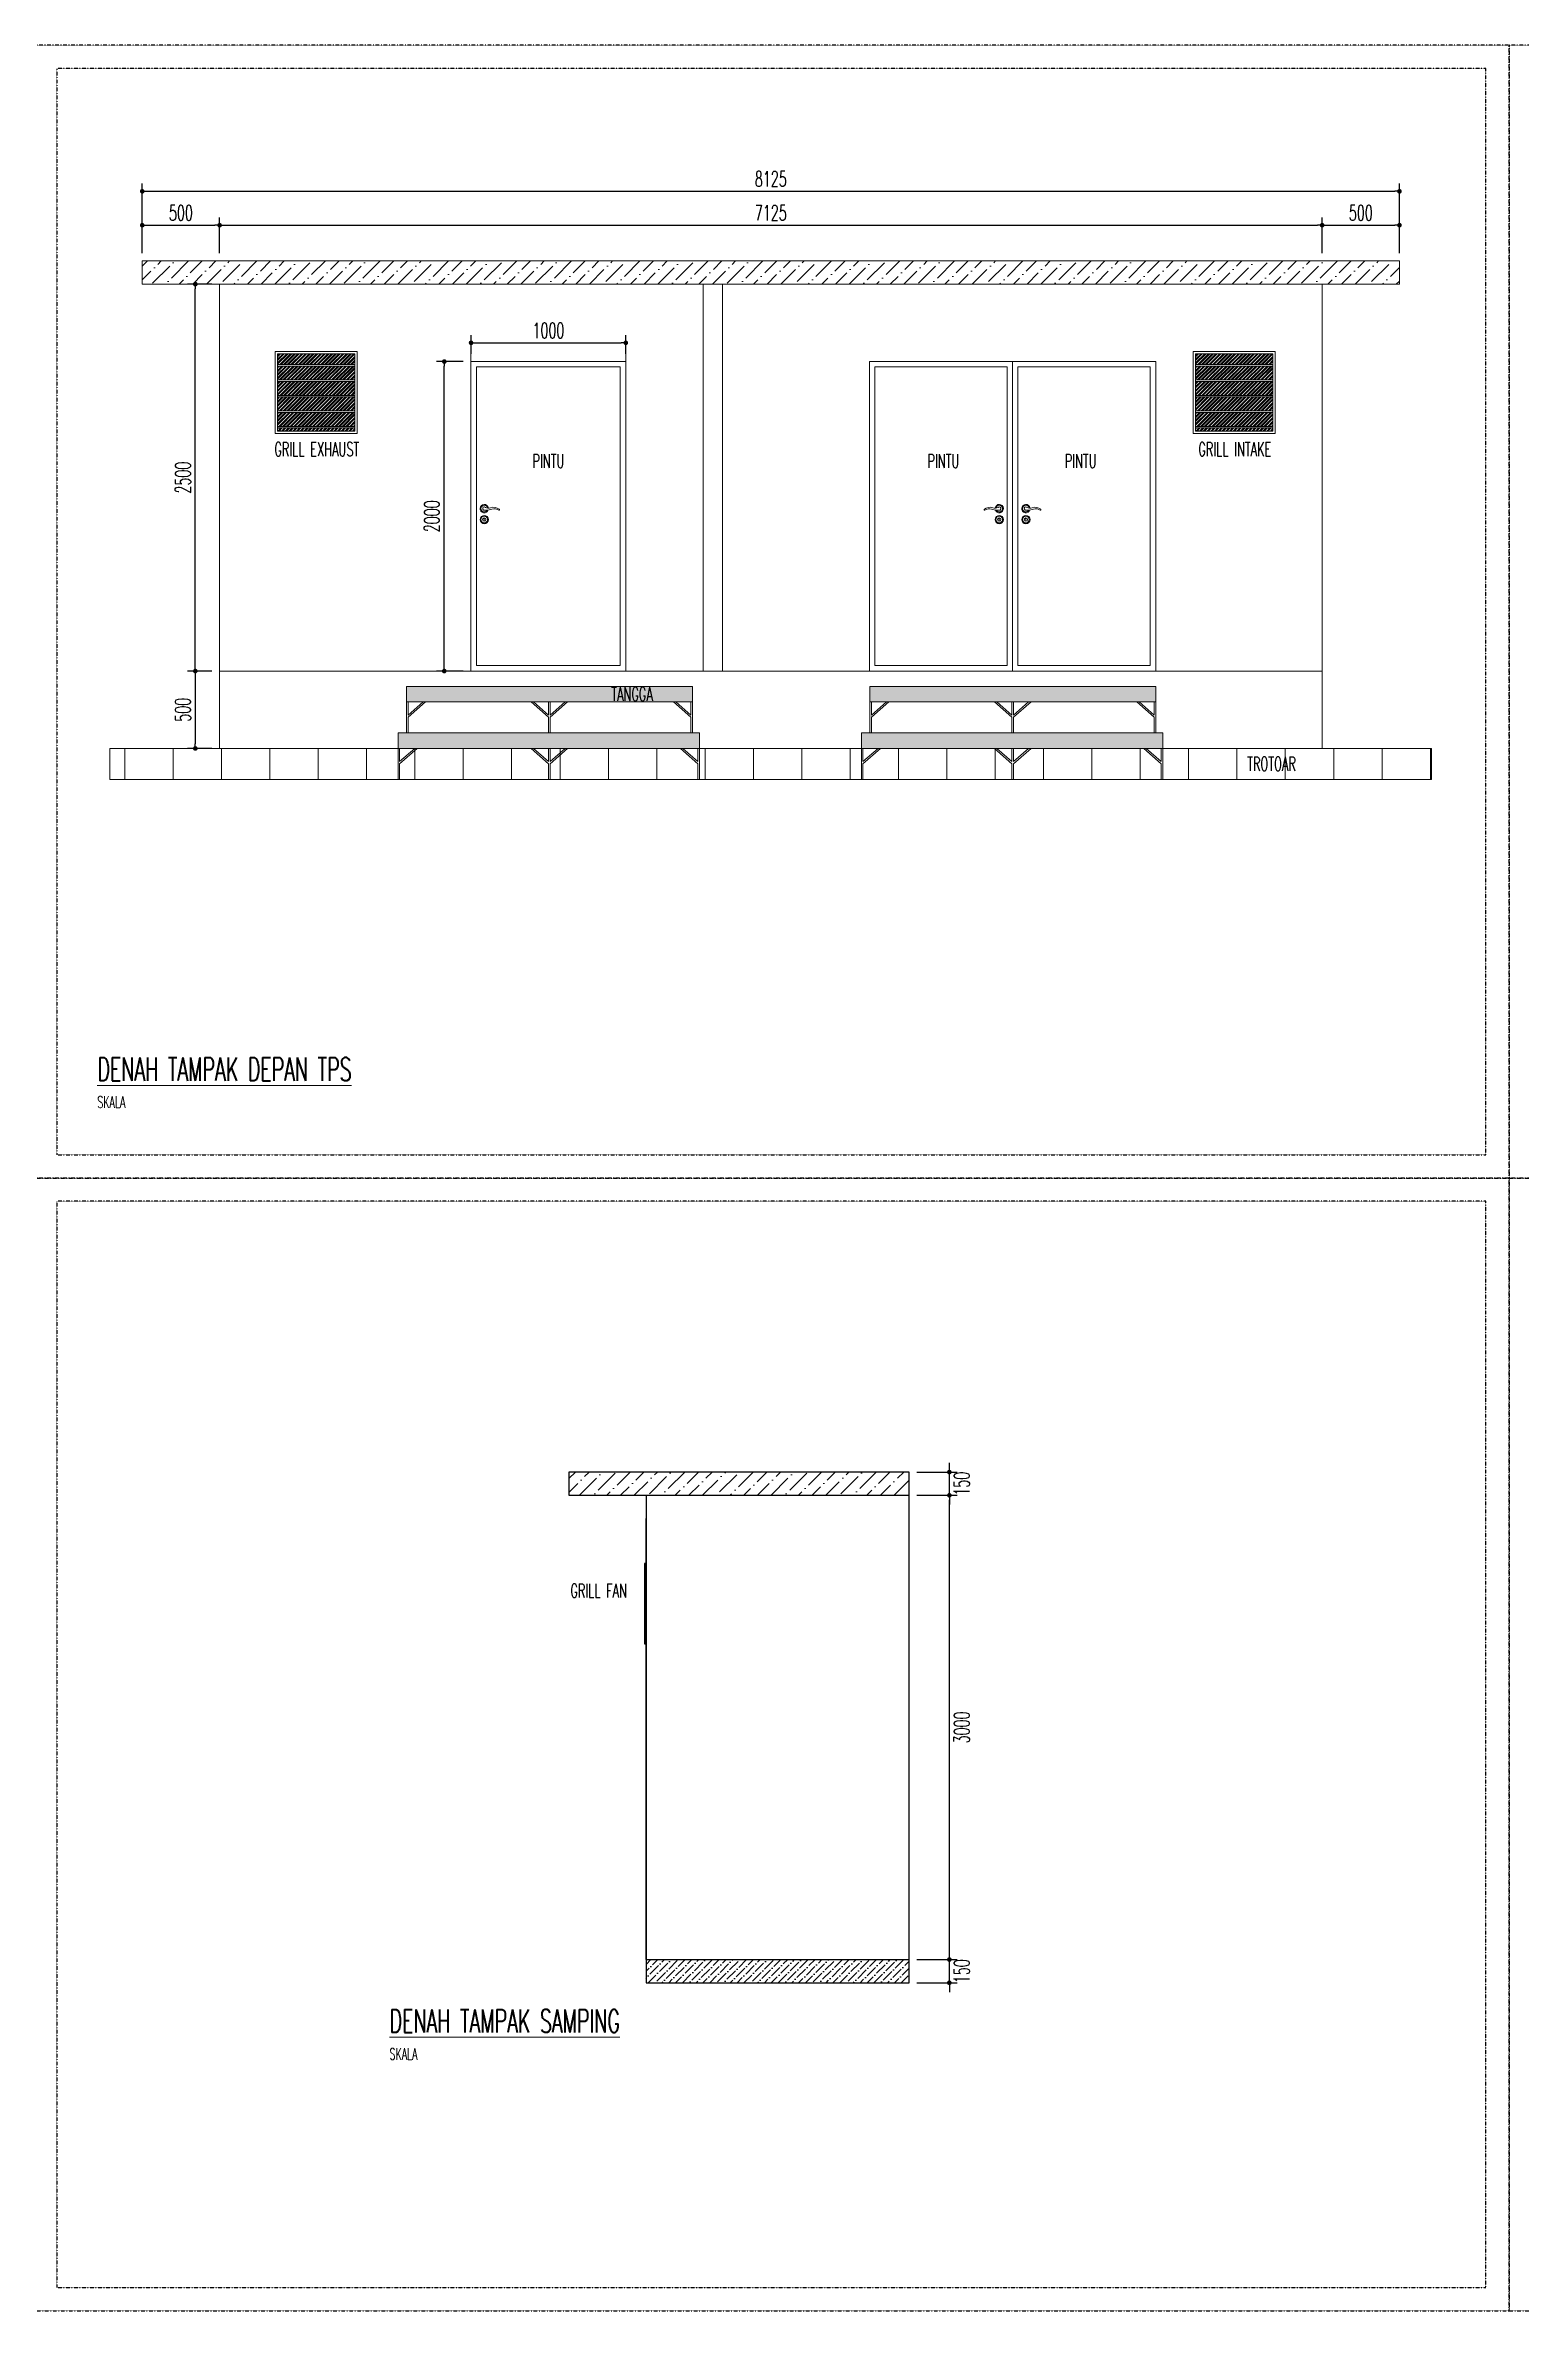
# Model space of a CAD drawing. Header units: millimetres. Extents: x 57513 to 95722, y 15735 to 30373.
# Drawn here: x 67123 to 76658, y 15735 to 30373 of the extents above; entities that cross this region are included whole.
import ezdxf

# ---------------------------------------------------------------- set-up
doc = ezdxf.new("R2010")
doc.units = ezdxf.units.MM
doc.header["$MEASUREMENT"] = 0
doc.linetypes.add('DASHDOT', pattern=[1, 0.5, -0.25, 0, -0.25])
for name, color, linetype, lineweight in [('C NOTASI', 3, 'Continuous', 5), ('inst ME', 7, 'Continuous', 13), ('J', 1, 'Continuous', 13)]:
    doc.layers.add(name, color=color, linetype=linetype, lineweight=lineweight)
doc.styles.add('300', font='rs.shx', dxfattribs={"width": 0.6, "height": 100})
doc.dimstyles.new('300', dxfattribs={"dimtxt": 50, "dimasz": 30, "dimexe": 50, "dimexo": 50, "dimgap": 30, "dimtad": 2, "dimdec": 0, "dimzin": 0, "dimtxsty": '300', "dimblk": 'DOT', "dimcen": 0.2, "dimclrd": 1, "dimclre": 1, "dimclrt": 3, "dimadec": 0, "dimazin": 0, "dimtfac": 1, "dimtdec": 0, "dimtix": 1, "dimtmove": 0, "dimatfit": 3, "dimfxl": 1, "dimtolj": 1, "dimtzin": 0, "dimarcsym": 0})
pattern_1 = [(45, (65762.111, -52945.079), (-12.0529565, 12.0529565), []), (45, (65770.146, -52945.079), (-12.0529565, 12.0529565), [])]
pattern_2 = [(45, (59829.175, -52945.079), (-12.0529565, 12.0529565), []), (45, (59837.21, -52945.079), (-12.0529565, 12.0529565), [])]

# ---------------------------------------------------------------- blocks, each defined once
blk = doc.blocks.new('Handle-01')
for centre, radius, start, end in [((-67, -55), 64.6, 70.65, 128.4783), ((-31, 66), 62.1, 256.7903, 291.8405), ((0, 0), 30, 198.0295, 169.9627), ((0, 0), 24, 204.5428, 168.2661), ((0, 0), 12, 259.2556, 132.4302), ((-105, -7), 3.6, 119.1006, 286.7307), ((-70, -64), 62.5, 75.7735, 122.6095), ((-12, 119), 130, 250.5926, 267.9682), ((63, 665), 680, 263.3155, 264.7224)]:
    blk.add_arc(centre, radius, start, end)
blk = doc.blocks.new('_Dot')
at = {"color": 0, "lineweight": -2}
blk.add_line((-0.5, 0), (-1, 0), dxfattribs=at)
at = {"color": 0, "const_width": 0.5}
blk.add_lwpolyline([(-0.25, 0, 1), (0.25, 0, 1)], format="xyb", close=True, dxfattribs=at)
blk = doc.blocks.new('*D65')
at = {"color": 1, "lineweight": -2, "transparency": 16777216}
for p, q in [((69875, 28380), (69875, 28501)), ((69905, 28451), (70845, 28451)), ((70875, 28380), (70875, 28501))]:
    blk.add_line(p, q, dxfattribs=at)
at = {"layer": 'Defpoints', "color": 0, "transparency": 16777216}
for p in [(70875, 28451), (69875, 28330), (70875, 28330)]:
    blk.add_point(p, dxfattribs=at)
at = {"color": 1, "lineweight": -2, "transparency": 16777216, "xscale": 30, "yscale": 30, "zscale": 30, "rotation": 180}
blk.add_blockref('_Dot', (69875, 28451), dxfattribs=at)
at = {"color": 1, "lineweight": -2, "transparency": 16777216, "xscale": 30, "yscale": 30, "zscale": 30}
blk.add_blockref('_Dot', (70875, 28451), dxfattribs=at)
at = {"color": 3, "transparency": 16777216, "insert": (70375, 28531), "char_height": 100, "attachment_point": 5, "style": '300'}
blk.add_mtext('\\A1;1000', dxfattribs=at)
blk = doc.blocks.new('*D66')
at = {"color": 1, "lineweight": -2, "transparency": 16777216}
for p, q in [((69825, 28330), (69652, 28330)), ((69702, 26360), (69702, 28300)), ((69825, 26330), (69652, 26330))]:
    blk.add_line(p, q, dxfattribs=at)
at = {"layer": 'Defpoints', "color": 0, "transparency": 16777216}
for p in [(69702, 28330), (69875, 28330), (69875, 26330)]:
    blk.add_point(p, dxfattribs=at)
at = {"color": 1, "lineweight": -2, "transparency": 16777216, "xscale": 30, "yscale": 30, "zscale": 30}
for p, rotation in [((69702, 28330), 90), ((69702, 26330), 270)]:
    blk.add_blockref('_Dot', p, dxfattribs=dict(at, rotation=rotation))
at = {"color": 3, "transparency": 16777216, "insert": (69622, 27330), "char_height": 100, "attachment_point": 5, "rotation": 90, "style": '300'}
blk.add_mtext('\\A1;2000', dxfattribs=at)
blk = doc.blocks.new('*D61')
at = {"color": 1, "lineweight": -2, "transparency": 16777216}
for p, q in [((68200, 26330), (68043, 26330)), ((68093, 26300), (68093, 25860)), ((68200, 25830), (68043, 25830))]:
    blk.add_line(p, q, dxfattribs=at)
at = {"layer": 'Defpoints', "color": 0, "transparency": 16777216}
for p in [(68250, 26330), (68093, 25830), (68250, 25830)]:
    blk.add_point(p, dxfattribs=at)
at = {"color": 1, "lineweight": -2, "transparency": 16777216, "xscale": 30, "yscale": 30, "zscale": 30}
for p, rotation in [((68093, 26330), 90), ((68093, 25830), 270)]:
    blk.add_blockref('_Dot', p, dxfattribs=dict(at, rotation=rotation))
at = {"color": 3, "transparency": 16777216, "insert": (68013, 26080), "char_height": 100, "attachment_point": 5, "rotation": 90, "style": '300'}
blk.add_mtext('\\A1;500', dxfattribs=at)
blk = doc.blocks.new('*D62')
at = {"color": 1, "lineweight": -2, "transparency": 16777216}
for p, q in [((68200, 28830), (68043, 28830)), ((68093, 26360), (68093, 28800)), ((68200, 26330), (68043, 26330))]:
    blk.add_line(p, q, dxfattribs=at)
at = {"layer": 'Defpoints', "color": 0, "transparency": 16777216}
for p in [(68093, 28830), (68250, 28830), (68250, 26330)]:
    blk.add_point(p, dxfattribs=at)
at = {"color": 1, "lineweight": -2, "transparency": 16777216, "xscale": 30, "yscale": 30, "zscale": 30}
for p, rotation in [((68093, 28830), 90), ((68093, 26330), 270)]:
    blk.add_blockref('_Dot', p, dxfattribs=dict(at, rotation=rotation))
at = {"color": 3, "transparency": 16777216, "insert": (68013, 27580), "char_height": 100, "attachment_point": 5, "rotation": 90, "style": '300'}
blk.add_mtext('\\A1;2500', dxfattribs=at)
blk = doc.blocks.new('*D113')
at = {"color": 1, "lineweight": -2, "transparency": 16777216}
for p, q in [((72756, 21004), (73016, 21004)), ((72966, 18034), (72966, 20974)), ((72756, 18004), (73016, 18004))]:
    blk.add_line(p, q, dxfattribs=at)
at = {"layer": 'Defpoints', "color": 0, "transparency": 16777216}
for p in [(72706, 21004), (72966, 21004), (72706, 18004)]:
    blk.add_point(p, dxfattribs=at)
at = {"color": 1, "lineweight": -2, "transparency": 16777216, "xscale": 30, "yscale": 30, "zscale": 30}
for p, rotation in [((72966, 21004), 90), ((72966, 18004), 270)]:
    blk.add_blockref('_Dot', p, dxfattribs=dict(at, rotation=rotation))
at = {"color": 3, "transparency": 16777216, "insert": (73046, 19504), "char_height": 100, "attachment_point": 5, "rotation": 90, "style": '300'}
blk.add_mtext('\\A1;3000', dxfattribs=at)
blk = doc.blocks.new('*D112')
at = {"color": 1, "lineweight": -2, "transparency": 16777216}
for p, q in [((72756, 21154), (73016, 21154)), ((72966, 21184), (72966, 21214)), ((72966, 21004), (72966, 21154)), ((72756, 21004), (73016, 21004)), ((72966, 20974), (72966, 20944))]:
    blk.add_line(p, q, dxfattribs=at)
at = {"layer": 'Defpoints', "color": 0, "transparency": 16777216}
for p in [(72706, 21154), (72966, 21154), (72706, 21004)]:
    blk.add_point(p, dxfattribs=at)
at = {"color": 1, "lineweight": -2, "transparency": 16777216, "xscale": 30, "yscale": 30, "zscale": 30}
for p, rotation in [((72966, 21154), 270), ((72966, 21004), 90)]:
    blk.add_blockref('_Dot', p, dxfattribs=dict(at, rotation=rotation))
at = {"color": 3, "transparency": 16777216, "insert": (73046, 21079), "char_height": 100, "attachment_point": 5, "rotation": 90, "style": '300'}
blk.add_mtext('\\A1;150', dxfattribs=at)
blk = doc.blocks.new('*D114')
at = {"color": 1, "lineweight": -2, "transparency": 16777216}
for p, q in [((72966, 18034), (72966, 18064)), ((72756, 18004), (73016, 18004)), ((72966, 17854), (72966, 18004)), ((72756, 17854), (73016, 17854)), ((72966, 17824), (72966, 17794))]:
    blk.add_line(p, q, dxfattribs=at)
at = {"layer": 'Defpoints', "color": 0, "transparency": 16777216}
for p in [(72706, 18004), (72966, 18004), (72706, 17854)]:
    blk.add_point(p, dxfattribs=at)
at = {"color": 1, "lineweight": -2, "transparency": 16777216, "xscale": 30, "yscale": 30, "zscale": 30}
for p, rotation in [((72966, 18004), 270), ((72966, 17854), 90)]:
    blk.add_blockref('_Dot', p, dxfattribs=dict(at, rotation=rotation))
at = {"color": 3, "transparency": 16777216, "insert": (73046, 17929), "char_height": 100, "attachment_point": 5, "rotation": 90, "style": '300'}
blk.add_mtext('\\A1;150', dxfattribs=at)
blk = doc.blocks.new('*D120')
at = {"color": 1, "lineweight": -2, "transparency": 16777216}
for p, q in [((67750, 29030), (67750, 29480)), ((67780, 29430), (75845, 29430)), ((75875, 29030), (75875, 29480))]:
    blk.add_line(p, q, dxfattribs=at)
at = {"layer": 'Defpoints', "color": 0, "transparency": 16777216}
for p in [(75875, 29430), (67750, 28980), (75875, 28980)]:
    blk.add_point(p, dxfattribs=at)
at = {"color": 1, "lineweight": -2, "transparency": 16777216, "xscale": 30, "yscale": 30, "zscale": 30, "rotation": 180}
blk.add_blockref('_Dot', (67750, 29430), dxfattribs=at)
at = {"color": 1, "lineweight": -2, "transparency": 16777216, "xscale": 30, "yscale": 30, "zscale": 30}
blk.add_blockref('_Dot', (75875, 29430), dxfattribs=at)
at = {"color": 3, "transparency": 16777216, "insert": (71812, 29510), "char_height": 100, "attachment_point": 5, "style": '300'}
blk.add_mtext('\\A1;8125', dxfattribs=at)
blk = doc.blocks.new('*D121')
at = {"color": 1, "lineweight": -2, "transparency": 16777216}
for p, q in [((67750, 29030), (67750, 29261)), ((67780, 29211), (68220, 29211)), ((68250, 29030), (68250, 29261))]:
    blk.add_line(p, q, dxfattribs=at)
at = {"layer": 'Defpoints', "color": 0, "transparency": 16777216}
for p in [(68250, 29211), (67750, 28980), (68250, 28980)]:
    blk.add_point(p, dxfattribs=at)
at = {"color": 1, "lineweight": -2, "transparency": 16777216, "xscale": 30, "yscale": 30, "zscale": 30, "rotation": 180}
blk.add_blockref('_Dot', (67750, 29211), dxfattribs=at)
at = {"color": 1, "lineweight": -2, "transparency": 16777216, "xscale": 30, "yscale": 30, "zscale": 30}
blk.add_blockref('_Dot', (68250, 29211), dxfattribs=at)
at = {"color": 3, "transparency": 16777216, "insert": (68000, 29291), "char_height": 100, "attachment_point": 5, "style": '300'}
blk.add_mtext('\\A1;500', dxfattribs=at)
blk = doc.blocks.new('*D122')
at = {"color": 1, "lineweight": -2, "transparency": 16777216}
for p, q in [((68250, 29030), (68250, 29261)), ((68280, 29211), (75345, 29211)), ((75375, 29030), (75375, 29261))]:
    blk.add_line(p, q, dxfattribs=at)
at = {"layer": 'Defpoints', "color": 0, "transparency": 16777216}
for p in [(75375, 29211), (68250, 28980), (75375, 28980)]:
    blk.add_point(p, dxfattribs=at)
at = {"color": 1, "lineweight": -2, "transparency": 16777216, "xscale": 30, "yscale": 30, "zscale": 30, "rotation": 180}
blk.add_blockref('_Dot', (68250, 29211), dxfattribs=at)
at = {"color": 1, "lineweight": -2, "transparency": 16777216, "xscale": 30, "yscale": 30, "zscale": 30}
blk.add_blockref('_Dot', (75375, 29211), dxfattribs=at)
at = {"color": 3, "transparency": 16777216, "insert": (71812, 29291), "char_height": 100, "attachment_point": 5, "style": '300'}
blk.add_mtext('\\A1;7125', dxfattribs=at)
blk = doc.blocks.new('*D123')
at = {"color": 1, "lineweight": -2, "transparency": 16777216}
for p, q in [((75375, 29030), (75375, 29261)), ((75405, 29211), (75845, 29211)), ((75875, 29030), (75875, 29261))]:
    blk.add_line(p, q, dxfattribs=at)
at = {"layer": 'Defpoints', "color": 0, "transparency": 16777216}
for p in [(75875, 29211), (75375, 28980), (75875, 28980)]:
    blk.add_point(p, dxfattribs=at)
at = {"color": 1, "lineweight": -2, "transparency": 16777216, "xscale": 30, "yscale": 30, "zscale": 30, "rotation": 180}
blk.add_blockref('_Dot', (75375, 29211), dxfattribs=at)
at = {"color": 1, "lineweight": -2, "transparency": 16777216, "xscale": 30, "yscale": 30, "zscale": 30}
blk.add_blockref('_Dot', (75875, 29211), dxfattribs=at)
at = {"color": 3, "transparency": 16777216, "insert": (75625, 29291), "char_height": 100, "attachment_point": 5, "style": '300'}
blk.add_mtext('\\A1;500', dxfattribs=at)

msp = doc.modelspace()

# ---------------------------------------------------------------- hatches: boundary and pattern name
h = msp.add_hatch()
h.set_pattern_fill('ANSI36', color=256, scale=250, angle=360)
h.paths.add_polyline_path([(72706, 18004.3), (71006, 18004.3), (71006, 17854.3), (72238.3, 17854.3), (72527.8, 17854.3), (72706, 17854.3)])
at = {"layer": 'C NOTASI', "ltscale": 0.15}
h = msp.add_hatch(dxfattribs=at)
h.set_pattern_fill('ANSI32', color=251, scale=45.454545, style=0)
h.set_pattern_definition([(45, (59845.175, -52945.079), (-12.0529565, 12.0529565), []), (45, (59853.21, -52945.079), (-12.0529565, 12.0529565), [])])
h.paths.add_polyline_path([(69124.7, 28380.2), (68624.5, 28380.2), (68624.5, 28310.9), (69124.7, 28310.9)])
h.paths.add_polyline_path([(69124.7, 28300.9), (68624.5, 28300.9), (68624.5, 28210.9), (69124.7, 28210.9)])
h = msp.add_hatch(dxfattribs=at)
h.set_pattern_fill('ANSI32', color=251, scale=45.454545, style=0)
h.set_pattern_definition([(45, (65778.111, -52945.079), (-12.0529565, 12.0529565), []), (45, (65786.146, -52945.079), (-12.0529565, 12.0529565), [])])
h.paths.add_polyline_path([(75057.6, 28380.2), (74557.4, 28380.2), (74557.4, 28310.9), (75057.6, 28310.9)])
h.paths.add_polyline_path([(75057.6, 28300.9), (74557.4, 28300.9), (74557.4, 28210.9), (75057.6, 28210.9)])
h = msp.add_hatch(dxfattribs=at)
h.set_pattern_fill('ANSI32', color=251, scale=45.454545, style=0)
h.set_pattern_definition(pattern_2)
h.paths.add_polyline_path([(69124.7, 28200.9), (68624.5, 28200.9), (68624.5, 28110.9), (69124.7, 28110.9)])
h.paths.add_polyline_path([(69124.7, 28101.9), (68624.5, 28100.9), (68624.5, 28010.9), (69124.7, 28011.9)])
h.paths.add_polyline_path([(69124.7, 28000.9), (68624.5, 28000.9), (68624.5, 27910.9), (69124.7, 27910.9)])
h = msp.add_hatch(dxfattribs=at)
h.set_pattern_fill('ANSI32', color=251, scale=45.454545, style=0)
h.set_pattern_definition(pattern_1)
h.paths.add_polyline_path([(75057.6, 28200.9), (74557.4, 28200.9), (74557.4, 28110.9), (75057.6, 28110.9)])
h.paths.add_polyline_path([(75057.6, 28101.9), (74557.4, 28100.9), (74557.4, 28010.9), (75057.6, 28011.9)])
h.paths.add_polyline_path([(75057.6, 28000.9), (74557.4, 28000.9), (74557.4, 27910.9), (75057.6, 27910.9)])
h = msp.add_hatch(dxfattribs=at)
h.set_pattern_fill('ANSI32', color=251, scale=45.454545, style=0)
h.set_pattern_definition(pattern_2)
h.paths.add_polyline_path([(69124.7, 27900.9), (68624.5, 27900.9), (68624.5, 27880.2), (69124.7, 27880.2)])
h = msp.add_hatch(dxfattribs=at)
h.set_pattern_fill('ANSI32', color=251, scale=45.454545, style=0)
h.set_pattern_definition(pattern_1)
h.paths.add_polyline_path([(75057.6, 27900.9), (74557.4, 27900.9), (74557.4, 27880.2), (75057.6, 27880.2)])
at = {"layer": 'inst ME'}
h = msp.add_hatch(dxfattribs=at)
h.set_pattern_fill('ANSI36', color=4, scale=500)
h.set_pattern_definition([(45, (65762.11, -52945.08), (33.14563, 121.53398), [156.25, -31.25, 0, -31.25])])
h.paths.add_polyline_path([(75874.5, 28980.2), (67749.5, 28980.2), (67749.5, 28830.2), (68249.5, 28830.2), (75874.5, 28830.2)])
h = msp.add_hatch(color=32, dxfattribs=at)
h.dxf.hatch_style = 1
h.paths.add_polyline_path([(71305.5, 26230.2), (70458.1, 26230.2), (69458.2, 26230.2), (69458.2, 26130.2), (71305.5, 26130.2)])
h.paths.add_polyline_path([(71350.5, 25930.2), (71250.5, 25930.2), (70403.1, 25930.2), (69403.2, 25930.2), (69403.2, 25830.2), (71250.5, 25830.2), (71350.5, 25830.2)])
h = msp.add_hatch(color=32, dxfattribs=at)
h.dxf.hatch_style = 1
h.paths.add_polyline_path([(74300.1, 26230.2), (73452.6, 26230.2), (72452.8, 26230.2), (72452.8, 26130.2), (74300.1, 26130.2)])
h.paths.add_polyline_path([(74345.1, 25930.2), (74245.1, 25930.2), (73397.6, 25930.2), (72397.8, 25930.2), (72397.8, 25830.2), (74245.1, 25830.2), (74345.1, 25830.2)])
at = {"layer": 'inst ME', "true_color": 0xf8991e}
h = msp.add_hatch(dxfattribs=at)
h.set_pattern_fill('ANSI31', color=30, scale=2500, angle=45)
h.set_pattern_definition([(90, (65762.1, -52945.08), (-312.5, 0), [])])
h.paths.add_polyline_path([(76082.7, 25830.2), (67541.4, 25830.2), (67541.4, 25630.2), (76082.7, 25630.2)])
at = {"layer": 'inst ME'}
h = msp.add_hatch(dxfattribs=at)
h.set_pattern_fill('ANSI36', color=4, scale=500)
h.set_pattern_definition([(45, (11299.81, 0), (33.14563, 121.53398), [156.25, -31.25, 0, -31.25])])
h.paths.add_polyline_path([(72706, 21154.3), (71006, 21154.3), (70507.1, 21154.3), (70506, 21004.3), (71006, 21004.3), (72706, 21004.3)])

# ---------------------------------------------------------------- linework, layer by layer
at = {"linetype": 'DASHDOT'}
for points in [[(67048.4, 23054.3), (76583.4, 23054.3), (76583.4, 30373.4), (67048.4, 30373.4)], [(76583.4, 23054.3), (86118.4, 23054.3), (86118.4, 30373.4), (76583.4, 30373.4)], [(67198.4, 23204.3), (76433.4, 23204.3), (76433.4, 30223.4), (67198.4, 30223.4)], [(67048.4, 15735.3), (76583.4, 15735.3), (76583.4, 23054.3), (67048.4, 23054.3)], [(76583.4, 15735.3), (86118.4, 15735.3), (86118.4, 23054.3), (76583.4, 23054.3)], [(67198.4, 15885.3), (76433.4, 15885.3), (76433.4, 22904.3), (67198.4, 22904.3)]]:
    msp.add_lwpolyline(points, close=True, dxfattribs=at)
for points in [[(71006, 18004.3), (72706, 18004.3), (72706, 21154.3), (71006, 21154.3), (70507.1, 21154.3), (70506, 21004.3), (71006, 21004.3), (71006, 18004.3)], [(71006, 21004.3), (72706, 21004.3)], [(72706, 18004.3), (72706, 21004.3)], [(71006, 18004.3), (71006, 20854.3)], [(71006, 20554.3), (71006, 20564.3), (70996, 20564.3), (70996, 20044.3)], [(70996, 20044.3), (71006, 20044.3), (71006, 20554.3)], [(71006, 18504.3), (71006, 18004.3), (72706, 18004.3)], [(72706, 18004.3), (72706, 18504.3)], [(71006, 18004.3), (71006, 17854.3), (72238.3, 17854.3), (72527.8, 17854.3), (72706, 17854.3), (72706, 18004.3)]]:
    msp.add_lwpolyline(points)
at = {"layer": 'inst ME'}
for points in [[(75874.5, 28980.2), (67749.5, 28980.2)], [(68249.5, 28830.2), (67749.5, 28830.2), (67749.5, 28980.2), (68249.5, 28980.2)], [(75374.5, 28830.2), (75874.5, 28830.2), (75874.5, 28980.2), (75374.5, 28980.2)], [(75874.5, 28830.2), (67749.5, 28830.2)], [(68249.5, 28830.2), (68249.5, 25830.2)], [(71374.5, 28830.2), (71374.5, 26330.2)], [(71499.5, 28830.2), (71499.5, 26330.2)], [(75374.5, 28830.2), (75374.5, 25830.2)], [(75374.5, 28830.2), (75874.5, 28830.2)], [(68624.5, 28380.2), (68624.5, 27880.2)], [(69108.7, 28380.2), (68624.5, 28380.2)], [(69874.5, 28380.2), (69874.5, 26330.2)], [(70874.5, 28330.2), (69874.5, 28330.2)], [(70874.5, 28380.2), (70874.5, 26330.2)], [(74557.4, 28380.2), (74557.4, 27880.2)], [(75041.6, 28380.2), (74557.4, 28380.2)], [(75057.6, 28380.2), (75057.6, 27880.2)], [(69108.7, 27880.2), (68624.5, 27880.2)], [(75041.6, 27880.2), (74557.4, 27880.2)], [(75374.5, 26330.2), (68249.5, 26330.2)], [(69458.1, 26230.2), (70458.1, 26230.2), (71305.5, 26230.2), (71305.5, 26130.2), (69458.2, 26130.2), (69458.2, 26230.2)], [(72452.6, 26230.2), (73452.6, 26230.2), (74300.1, 26230.2), (74300.1, 26130.2), (72452.8, 26130.2), (72452.8, 26230.2)], [(69458.2, 26130.2), (69458.2, 25930.2)], [(69468.2, 26130.2), (69468.2, 26044.6)], [(69468.2, 26044.6), (69566, 26130.2)], [(69468.2, 26031.3), (69581.2, 26130.2)], [(70376.3, 26031.3), (70263.3, 26130.2)], [(70376.3, 26044.6), (70278.5, 26130.2)], [(70376.3, 26130.2), (70376.3, 26044.6)], [(70376.3, 26130.2), (70376.3, 26044.6)], [(70386.3, 26130.2), (70386.3, 26044.6)], [(70386.3, 26130.2), (70386.3, 26044.6)], [(70386.3, 26044.6), (70484.1, 26130.2)], [(70386.3, 26031.3), (70499.3, 26130.2)], [(71295.5, 26031.3), (71182.6, 26130.2)], [(71295.5, 26044.6), (71197.7, 26130.2)], [(71295.5, 26130.2), (71295.5, 26044.6)], [(71295.5, 26130.2), (71295.5, 26044.6)], [(71305.5, 26130.2), (71305.5, 25930.2)], [(71305.5, 26130.2), (71305.5, 25930.2)], [(72452.8, 26130.2), (72452.8, 25930.2)], [(72462.8, 26130.2), (72462.8, 26044.6)], [(72462.8, 26044.6), (72560.6, 26130.2)], [(72462.8, 26031.3), (72575.7, 26130.2)], [(73370.8, 26031.3), (73257.8, 26130.2)], [(73370.8, 26044.6), (73273, 26130.2)], [(73370.8, 26130.2), (73370.8, 26044.6)], [(73370.8, 26130.2), (73370.8, 26044.6)], [(73380.8, 26130.2), (73380.8, 26044.6)], [(73380.8, 26130.2), (73380.8, 26044.6)], [(73380.8, 26044.6), (73478.6, 26130.2)], [(73380.8, 26031.3), (73493.8, 26130.2)], [(74290.1, 26031.3), (74177.1, 26130.2)], [(74290.1, 26044.6), (74192.3, 26130.2)], [(74290.1, 26130.2), (74290.1, 26044.6)], [(74290.1, 26130.2), (74290.1, 26044.6)], [(74300.1, 26130.2), (74300.1, 25930.2)], [(74300.1, 26130.2), (74300.1, 25930.2)], [(69403.1, 25930.2), (70403.1, 25930.2), (71250.5, 25930.2)], [(71250.5, 25830.2), (69403.2, 25830.2), (69403.2, 25930.2)], [(69468.2, 25930.2), (69458.2, 25930.2)], [(69468.2, 26031.3), (69468.2, 25930.2)], [(70376.3, 26031.3), (70376.3, 25930.2)], [(70376.3, 26031.3), (70376.3, 25930.2)], [(70376.3, 25930.2), (70386.3, 25930.2)], [(70386.3, 25930.2), (70376.3, 25930.2)], [(70386.3, 26031.3), (70386.3, 25930.2)], [(70386.3, 26031.3), (70386.3, 25930.2)], [(71250.5, 25930.2), (71250.5, 25930.2), (71350.5, 25930.2), (71350.5, 25830.2), (71250.5, 25830.2)], [(71295.5, 26031.3), (71295.5, 25930.2)], [(71295.5, 26031.3), (71295.5, 25930.2)], [(71295.5, 25930.2), (71305.5, 25930.2)], [(71305.5, 25930.2), (71295.5, 25930.2)], [(72397.6, 25930.2), (73397.6, 25930.2), (74245.1, 25930.2)], [(74245.1, 25830.2), (72397.8, 25830.2), (72397.8, 25930.2)], [(72462.8, 25930.2), (72452.8, 25930.2)], [(72462.8, 26031.3), (72462.8, 25930.2)], [(73370.8, 26031.3), (73370.8, 25930.2)], [(73370.8, 26031.3), (73370.8, 25930.2)], [(73370.8, 25930.2), (73380.8, 25930.2)], [(73380.8, 25930.2), (73370.8, 25930.2)], [(73380.8, 26031.3), (73380.8, 25930.2)], [(73380.8, 26031.3), (73380.8, 25930.2)], [(74245.1, 25930.2), (74245.1, 25930.2), (74345.1, 25930.2), (74345.1, 25830.2), (74245.1, 25830.2)], [(74290.1, 26031.3), (74290.1, 25930.2)], [(74290.1, 26031.3), (74290.1, 25930.2)], [(74290.1, 25930.2), (74300.1, 25930.2)], [(74300.1, 25930.2), (74290.1, 25930.2)], [(75374.5, 25830.2), (68249.5, 25830.2)], [(69403.2, 25830.2), (69403.2, 25630.2)], [(69413.2, 25830.2), (69413.2, 25744.6)], [(69413.2, 25744.6), (69511, 25830.2)], [(69413.2, 25731.3), (69526.2, 25830.2)], [(70376.3, 25731.3), (70263.3, 25830.2)], [(70376.3, 25744.6), (70278.5, 25830.2)], [(70376.3, 25830.2), (70376.3, 25744.6)], [(70376.3, 25830.2), (70376.3, 25744.6)], [(70386.3, 25830.2), (70386.3, 25744.6)], [(70386.3, 25830.2), (70386.3, 25744.6)], [(70386.3, 25744.6), (70484.1, 25830.2)], [(70386.3, 25731.3), (70499.3, 25830.2)], [(71340.5, 25731.3), (71227.6, 25830.2)], [(71340.5, 25744.6), (71242.7, 25830.2)], [(71340.5, 25830.2), (71340.5, 25744.6)], [(71340.5, 25830.2), (71340.5, 25744.6)], [(71350.5, 25830.2), (71350.5, 25630.2)], [(71350.5, 25830.2), (71350.5, 25630.2)], [(72397.8, 25830.2), (72397.8, 25630.2)], [(72407.8, 25830.2), (72407.8, 25744.6)], [(72407.8, 25744.6), (72505.6, 25830.2)], [(72407.8, 25731.3), (72520.7, 25830.2)], [(73370.8, 25731.3), (73257.8, 25830.2)], [(73370.8, 25744.6), (73273, 25830.2)], [(73370.8, 25830.2), (73370.8, 25744.6)], [(73370.8, 25830.2), (73370.8, 25744.6)], [(73380.8, 25830.2), (73380.8, 25744.6)], [(73380.8, 25830.2), (73380.8, 25744.6)], [(73380.8, 25744.6), (73478.6, 25830.2)], [(73380.8, 25731.3), (73493.8, 25830.2)], [(74335.1, 25731.3), (74222.1, 25830.2)], [(74335.1, 25744.6), (74237.3, 25830.2)], [(74335.1, 25830.2), (74335.1, 25744.6)], [(74335.1, 25830.2), (74335.1, 25744.6)], [(74345.1, 25830.2), (74345.1, 25630.2)], [(74345.1, 25830.2), (74345.1, 25630.2)], [(69413.2, 25630.2), (69403.2, 25630.2)], [(69413.2, 25731.3), (69413.2, 25630.2)], [(70376.3, 25731.3), (70376.3, 25630.2)], [(70376.3, 25731.3), (70376.3, 25630.2)], [(70376.3, 25630.2), (70386.3, 25630.2)], [(70386.3, 25630.2), (70376.3, 25630.2)], [(70386.3, 25731.3), (70386.3, 25630.2)], [(70386.3, 25731.3), (70386.3, 25630.2)], [(71340.5, 25731.3), (71340.5, 25630.2)], [(71340.5, 25731.3), (71340.5, 25630.2)], [(71340.5, 25630.2), (71350.5, 25630.2)], [(71350.5, 25630.2), (71340.5, 25630.2)], [(72407.8, 25630.2), (72397.8, 25630.2)], [(72407.8, 25731.3), (72407.8, 25630.2)], [(73370.8, 25731.3), (73370.8, 25630.2)], [(73370.8, 25731.3), (73370.8, 25630.2)], [(73370.8, 25630.2), (73380.8, 25630.2)], [(73380.8, 25630.2), (73370.8, 25630.2)], [(73380.8, 25731.3), (73380.8, 25630.2)], [(73380.8, 25731.3), (73380.8, 25630.2)], [(74335.1, 25731.3), (74335.1, 25630.2)], [(74335.1, 25731.3), (74335.1, 25630.2)], [(74335.1, 25630.2), (74345.1, 25630.2)], [(74345.1, 25630.2), (74335.1, 25630.2)]]:
    msp.add_lwpolyline(points, dxfattribs=at)
at = {"layer": 'inst ME', "color": 3}
for points in [[(68609.5, 28395.2), (69139.7, 28395.2), (69139.7, 27865.2), (68609.5, 27865.2)], [(68624.5, 28380.2), (69124.7, 28380.2), (69124.7, 27880.2), (68624.5, 27880.2)], [(74542.4, 28395.2), (75072.6, 28395.2), (75072.6, 27865.2), (74542.4, 27865.2)], [(74557.4, 28380.2), (75057.6, 28380.2), (75057.6, 27880.2), (74557.4, 27880.2)]]:
    msp.add_lwpolyline(points, close=True, dxfattribs=at)
for points in [[(68624.5, 28310.9), (69124.7, 28310.9)], [(68624.5, 28300.9), (69124.7, 28300.9)], [(74557.4, 28310.9), (75057.6, 28310.9)], [(74557.4, 28300.9), (75057.6, 28300.9)], [(68624.5, 28210.9), (69124.7, 28210.9)], [(68624.5, 28200.9), (69124.7, 28200.9)], [(68624.5, 28110.9), (69124.7, 28110.9)], [(74557.4, 28210.9), (75057.6, 28210.9)], [(74557.4, 28200.9), (75057.6, 28200.9)], [(74557.4, 28110.9), (75057.6, 28110.9)], [(68624.5, 28100.9), (69124.7, 28100.9)], [(68624.5, 28010.9), (69124.7, 28010.9)], [(68624.5, 28000.9), (69124.7, 28000.9)], [(74557.4, 28100.9), (75057.6, 28100.9)], [(74557.4, 28010.9), (75057.6, 28010.9)], [(74557.4, 28000.9), (75057.6, 28000.9)], [(68624.5, 27910.9), (69124.7, 27910.9)], [(68624.5, 27900.9), (69124.7, 27900.9)], [(74557.4, 27910.9), (75057.6, 27910.9)], [(74557.4, 27900.9), (75057.6, 27900.9)]]:
    msp.add_lwpolyline(points, dxfattribs=at)
at = {"layer": 'inst ME'}
for points in [[(69874.5, 28330.2), (70874.5, 28330.2), (70874.5, 26330.2), (69874.5, 26330.2)], [(69909.5, 28295.2), (70839.5, 28295.2), (70839.5, 26365.2), (69909.5, 26365.2)], [(72449.5, 28330.2), (73374.6, 28330.2), (73374.6, 26330.2), (72449.5, 26330.2)], [(72484.5, 28295.2), (73339.6, 28295.2), (73339.6, 26365.2), (72484.5, 26365.2)], [(73374.6, 26330.2), (74299.5, 26330.2), (74299.5, 28330.2), (73374.6, 28330.2)], [(73409.6, 26365.2), (74264.5, 26365.2), (74264.5, 28295.2), (73409.6, 28295.2)], [(76082.7, 25830.2), (76082.7, 25630.2), (67541.4, 25630.2), (67541.4, 25830.2)]]:
    msp.add_lwpolyline(points, close=True, dxfattribs=at)
at = {"layer": 'J'}
for p, q in [((69960.5, 27301.3), (69960.5, 27316.2)), ((73288.6, 27301.3), (73288.6, 27316.2)), ((73460.6, 27301.3), (73460.6, 27316.2))]:
    msp.add_line(p, q, dxfattribs=at)
at = {"layer": 'J', "extrusion": (0, 0, -1)}
for centre in [(69960.5, 27308.7), (73460.6, 27308.7)]:
    msp.add_ellipse(centre, major_axis=(-19.1, 19.1), ratio=1, dxfattribs=at)
for centre, major_axis in [((69960.5, 27308.7), (15.3, 15.3)), ((69960.5, 27308.7), (7.64, 7.64)), ((73460.6, 27308.7), (15.3, 15.3)), ((73460.6, 27308.7), (7.64, 7.64))]:
    msp.add_ellipse(centre, major_axis=major_axis, ratio=1, start_param=1.5707963, end_param=7.8539816, dxfattribs=at)
at = {"layer": 'J'}
msp.add_ellipse((73288.6, 27308.7), major_axis=(19.1, 19.1), ratio=1, dxfattribs=at)
for major_axis in [(-15.3, 15.3), (-7.64, 7.64)]:
    msp.add_ellipse((73288.6, 27308.7), major_axis=major_axis, ratio=1, start_param=1.5707963, end_param=7.8539816, dxfattribs=at)

# ---------------------------------------------------------------- block references
at = {"layer": 'J', "extrusion": (0, 0, -1), "yscale": 0.8998638043971724, "zscale": -0.8998638043971724}
for p, xscale in [((-69960.5, 27379.6), 0.8998638043971724), ((-73288.6, 27379.6), -0.8998638043971724), ((-73460.6, 27379.6), 0.8998638043971724)]:
    msp.add_blockref('Handle-01', p, dxfattribs=dict(at, xscale=xscale))

# ---------------------------------------------------------------- texts
at = {"layer": 'C NOTASI', "color": 3, "char_height": 90, "attachment_point": 5, "style": '300'}
for s, insert, width in [('\\A1;{\\C256;GRILL EXHAUST}', (68877.8, 27763.9), 864.729), ('\\A1;PINTU', (70374.6, 27687.2), 569.052), ('\\A1;PINTU', (72927.6, 27687.2), 569.052), ('\\A1;PINTU', (73814.3, 27687.2), 569.052), ('\\A1;GRILL INTAKE', (74810.8, 27763.9), 864.729), ('\\A1;{\\C256;TANGGA}', (70915.2, 26181.7), 864.729), ('\\A1;{\\C256;TROTOAR}', (75048.1, 25731.3), 864.729), ('\\A1;GRILL FAN', (70699.2, 20387.8), 569.052)]:
    msp.add_mtext(s, dxfattribs=dict(at, insert=insert, width=width))
at = {"layer": 'inst ME', "color": 3, "char_height": 150, "width": 4192.106, "attachment_point": 5, "style": '300'}
for s, insert in [('\\A1;\\pxql;{\\LDENAH TAMPAK DEPAN TPS\\P\\H0.5x;\\lSKALA}', (69555.7, 23669.7)), ('\\A1;\\pxql;{\\LDENAH TAMPAK SAMPING\\P\\H0.5x;\\lSKALA}', (71444, 17519.3))]:
    msp.add_mtext(s, dxfattribs=dict(at, insert=insert))

# ---------------------------------------------------------------- dimensions: what is measured, and where the dimension line sits
for base, p1, p2, picture, middle in [((75874.5, 29429.7), (67749.5, 28980.2), (75874.5, 28980.2), '*D120', (71812, 29509.7)), ((68249.5, 29211.3), (67749.5, 28980.2), (68249.5, 28980.2), '*D121', (67999.5, 29291.3)), ((75374.5, 29211.3), (68249.5, 28980.2), (75374.5, 28980.2), '*D122', (71812, 29291.3)), ((75874.5, 29211.3), (75374.5, 28980.2), (75874.5, 28980.2), '*D123', (75624.5, 29291.3)), ((70874.5, 28450.6), (69874.5, 28330.2), (70874.5, 28330.2), '*D65', (70374.5, 28530.6))]:
    dim = msp.add_linear_dim(base=base, p1=p1, p2=p2, dimstyle='300')
    dim.commit()
    dim.dimension.update_dxf_attribs({"geometry": picture, "text_midpoint": middle})
for base, p1, p2, picture, middle in [((68093.1, 28830.2), (68249.5, 26330.2), (68249.5, 28830.2), '*D62', (68013.1, 27580.2)), ((69702.1, 28330.2), (69874.5, 26330.2), (69874.5, 28330.2), '*D66', (69622.1, 27330.2)), ((68093.1, 25830.2), (68249.5, 26330.2), (68249.5, 25830.2), '*D61', (68013.1, 26080.2)), ((72966.5, 21154.3), (72706, 21004.3), (72706, 21154.3), '*D112', (73046.5, 21079.3)), ((72966.5, 21004.3), (72706, 18004.3), (72706, 21004.3), '*D113', (73046.5, 19504.3)), ((72966.5, 18004.3), (72706, 17854.3), (72706, 18004.3), '*D114', (73046.5, 17929.3))]:
    dim = msp.add_linear_dim(base=base, p1=p1, p2=p2, angle=90, dimstyle='300')
    dim.commit()
    dim.dimension.update_dxf_attribs({"geometry": picture, "text_midpoint": middle})

doc.saveas('drawing.dxf')
